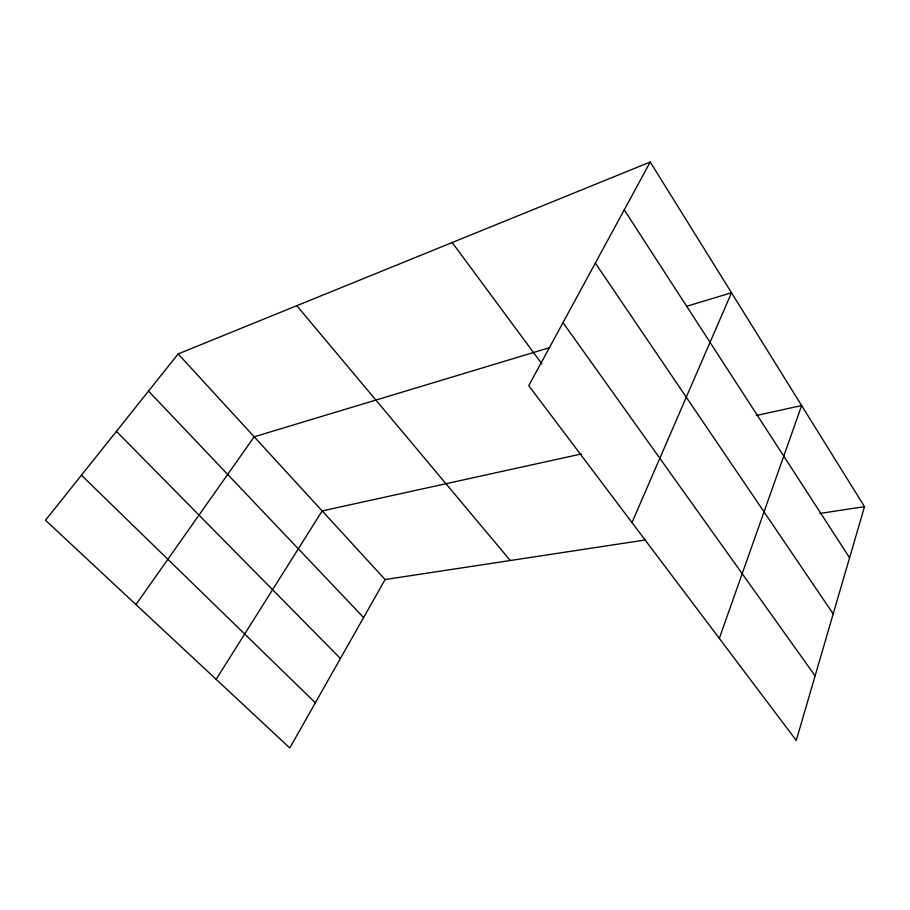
<?xml version="1.0" encoding="UTF-8"?>
<svg xmlns="http://www.w3.org/2000/svg" width="910" height="910" viewBox="0 0 910 910"><rect width="100%" height="100%" fill="white"/><g stroke="black" fill="none" stroke-linecap="round" stroke-linejoin="round"><path stroke-width="1.36" d="M864.5 506.654L796.261 740.444L528.755 385.681L650.229 162.025L864.5 506.654L819.739 513.456M719.309 638.399L801.642 405.553L756.142 415.551M631.984 522.579L731.515 292.758L686.788 306.249M645.565 539.937L385.112 579.545L289.778 747.974L45.5 520.247L178.167 353.922L650.229 162.025M216.148 679.338L322.174 510.931L581.285 453.976M135.965 604.581L254.186 436.8L549.788 347.597M81.422 475.202L315.349 702.793M116.4 431.351L340.42 658.499M148.523 391.084L363.602 617.549M178.167 353.922L385.112 579.545M296.808 305.692L510.283 560.514M452.202 242.526L541.871 363.841M562.994 322.64L815.11 675.846M595.345 263.081L833.196 613.886M624.237 209.88L849.576 557.773"/></g></svg>
